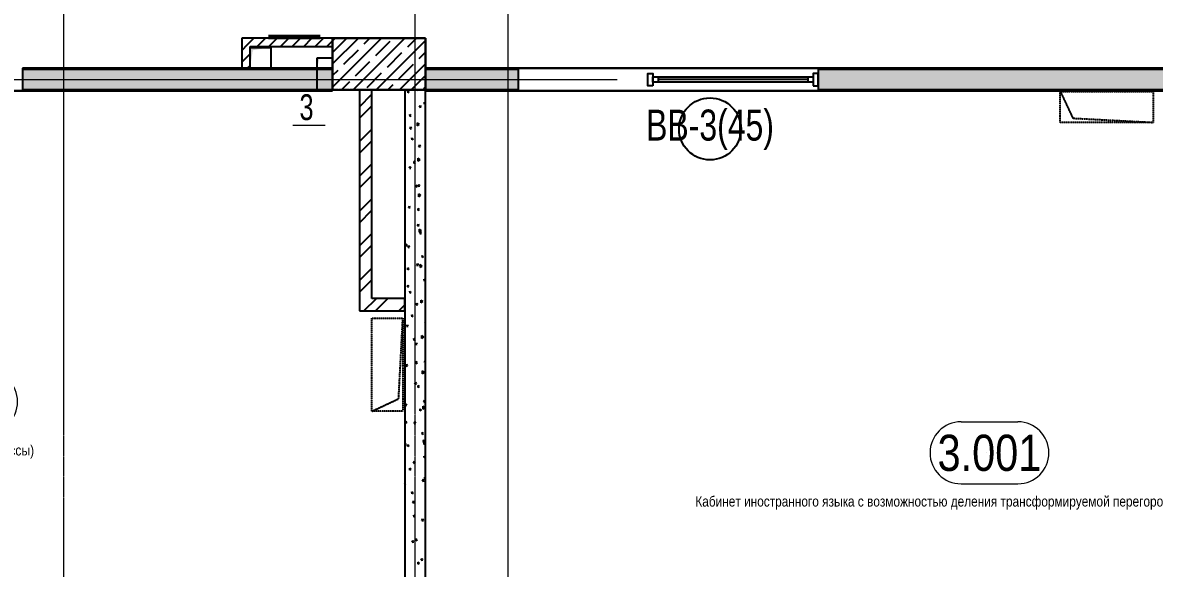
# Model space of a CAD drawing. Header units: millimetres. Extents: x -231292 to 573618, y -153144 to 564035.
# Drawn here: x 32703 to 43656, y 189635 to 194917 of the extents above; entities that cross this region are included whole.
import ezdxf
from ezdxf.enums import TextEntityAlignment as Align

# ---------------------------------------------------------------- set-up
doc = ezdxf.new("R2010")
doc.units = ezdxf.units.MM
for name, pattern in [('CENTER2', [28.575, 19.05, -3.175, 3.175, -3.175]), ('HIDDEN', [9.525, 6.35, -3.175]), ('HIDDEN2', [4.7625, 3.175, -1.5875])]:
    doc.linetypes.add(name, pattern=pattern)
doc.layers.get('0').update_dxf_attribs({"color": 250})
doc.layers.get('Defpoints').update_dxf_attribs({"color": 250})
for name, color, linetype, lineweight in [('11.10.2) люки', 30, 'Continuous', 60), ('АР_Area', 250, 'Continuous', 5), ('АР_Витраж', 250, 'Continuous', 13), ('АР_Витраж марка', 250, 'Continuous', 9), ('АР_Колонны', 250, 'Continuous', 35), ('АР_Отв. марка', 250, 'Continuous', 9), ('АР_Стены ЖБ', 250, 'Continuous', 35), ('АР_Стены кирпич', 250, 'Continuous', 20), ('АР_Стены ПЕНОблок', 250, 'Continuous', 20), ('АР_Тонкая', 250, 'Continuous', 5), ('АР_Штриховка', 250, 'Continuous', 0), ('ОВ_Отопление', 250, 'Continuous', 0), ('РД_Оси_100', 250, 'Continuous', 0), ('РД_проем_инж перемыч_фахверк', 250, 'Continuous', 18)]:
    doc.layers.add(name, color=color, linetype=linetype, lineweight=lineweight)
doc.layers.add('РД_Витраж_вн', color=250, linetype='Continuous')
doc.layers.add('РД_Проем', color=250, linetype='Continuous', lineweight=0, plot=False)
doc.styles.add('Arial0', font='arial.ttf')
doc.styles.add('Arial_09', font='ARIALN.TTF', dxfattribs={"width": 0.9})
doc.styles.add('style1', font='ARIALN.TTF')

# ---------------------------------------------------------------- blocks, each defined once
blk = doc.blocks.new('MOK-МаркаПом_овал_ареал')
for p, q in [((-2.75, 3), (2.75, 3)), ((-2.75, -3), (2.75, -3))]:
    blk.add_line(p, q)
for centre, radius, start, end in [((-2.75, 0), 3, 90, 270), ((2.75, 0), 3, 270, 90), ((-3.75, 0), 3.5, 0, 0.001)]:
    blk.add_arc(centre, radius, start, end)
at = {"color": 0, "style": 'style1'}
blk.add_attdef('АР-ПОМЕЩЕНИЕ:НОМЕР', text='', height=3.5, dxfattribs=at).set_placement((0, 0), align=Align.MIDDLE)
at = {"layer": 'Defpoints', "color": 2, "style": 'style1'}
blk.add_attdef('АР-ПОМЕЩЕНИЕ:НАИМЕНОВАНИЕ', text='', height=1, dxfattribs=at).set_placement((-0.09, -4.81), align=Align.MIDDLE)
blk = doc.blocks.new('MOK-МаркаПроема инж.')
blk.add_line((-1.33, -1.75), (1.8, -1.75))
at = {"color": 0, "style": 'Arial0', "width": 0.7}
blk.add_attdef('АР-ПРОЕМ:Коробка', text='', height=2.5, dxfattribs=at).set_placement((0, 0), align=Align.MIDDLE)
blk = doc.blocks.new('МаркаВитража1')
at = {"layer": 'Defpoints'}
blk.add_circle((0, 0), 3, dxfattribs=at)
at = {"color": 0, "linetype": 'ByBlock', "lineweight": -2, "style": 'Arial_09', "width": 0.9}
blk.add_attdef('АР-ОКНО:НАИМЕНОВАНИЕ', text='', height=3, dxfattribs=at).set_placement((0, 0), align=Align.MIDDLE)
blk = doc.blocks.new('оси_рен')
at = {"layer": 'РД_Оси_100', "color": 251, "linetype": 'CENTER2', "true_color": 0x636466}
for p, q in [((1219852.916, 135558.25), (1219852.916, 223268.25)), ((1223252.916, 135558.25), (1223252.916, 223268.25)), ((1189697.958, 143713.25), (1225207.916, 143713.25))]:
    blk.add_line(p, q, dxfattribs=at)
blk.add_lwpolyline([(1224152.916, 135913.25), (1224152.916, 223268.25)], dxfattribs=at)

msp = doc.modelspace()

# ---------------------------------------------------------------- hatches: boundary and pattern name
at = {"layer": 'АР_Штриховка', "linetype": 'Continuous', "lineweight": 25, "ltscale": 0.5, "true_color": 0x000000}
h = msp.add_hatch(dxfattribs=at)
h.set_pattern_fill('ANSI31', color=18, scale=25, angle=-360, style=0)
h.set_pattern_definition([(45, (-195344.93, 50353), (-56.1266, 56.1266), [])])
h.paths.add_polyline_path([(34903.852, 194686.253), (34823.852, 194766.253), (34823.852, 194476.253), (34903.852, 194476.253)], flags=0)
h = msp.add_hatch(dxfattribs=at)
h.set_pattern_fill('ANSI31', color=18, scale=25, style=0)
h.set_pattern_definition([(45, (-195344.93, 50353), (-56.1266, 56.1266), [])])
h.paths.add_polyline_path([(35703.243, 194686.253), (35703.243, 194766.253), (34823.852, 194766.253), (34903.852, 194686.253)], flags=0)
at = {"layer": 'АР_Штриховка', "linetype": 'Continuous', "lineweight": 25, "true_color": 0x000000}
h = msp.add_hatch(dxfattribs=at)
h.set_pattern_fill('AR-CONC', color=18, angle=-315, style=0)
h.set_pattern_definition([(95, (-195344.93, 50353), (140.09465, 117.55338), [19.05, -209.55]), (40, (-195344.93, 50353), (-160.01845, 110.17673), [15.24, -167.64058]), (145.451445, (-195333.26, 50362.8), (-19.9238, 227.7301), [16.19001, -178.09024]), (91.1842, (-195380.85, 50388.92), (221.41024, 161.95341), [28.575, -314.325]), (141.63556, (-195362.4, 50402.42), (-7.08662, 342.82676), [24.28502, -267.1356]), (36.18415, (-195380.85, 50388.92), (-7.08662, 342.82676), [22.85997, -251.45973]), (66, (-195353.91, 50397.9), (179.51998, 34.89515), [19.05, -209.55]), (11, (-195353.91, 50397.9), (-86.53993, 173.94119), [15.24, -167.64]), (116.451445, (-195338.95, 50400.81), (92.98005, 208.83634), [16.19001, -178.08994]), (82.5, (-195344.934, 50353), (-57.605469, 61.973414), [0, -165.608, 0, -170.18, 0, -168.275]), (52.5, (-195344.93, 50353), (-23.589727, 118.087), [0, -97.028, 0, -161.798, 0, -64.135]), (12.5, (-195384.986, 50312.95), (99.927863, 91.826196), [0, -63.5, 0, -198.12, 0, -262.89]), (2.5, (-195402.95, 50294.99), (86.763904, 122.722393), [0, -82.55, 0, -131.572, 0, -186.69])])
h.paths.add_polyline_path([(28802.243, 194466.253), (28802.243, 194266.253), (29803.243, 194266.253), (29803.243, 194466.253)], flags=0)
h.paths.add_polyline_path([(32703.243, 194466.253), (32703.243, 194266.253), (35703.243, 194266.253), (35703.243, 194466.253)], flags=0)
h = msp.add_hatch(dxfattribs=at)
h.set_pattern_fill('AR-CONC', color=18, angle=45, style=0)
h.set_pattern_definition([(95, (-195344.93, 50353), (140.09465, 117.55338), [19.05, -209.55]), (40, (-195344.93, 50353), (-160.01845, 110.17673), [15.24, -167.64058]), (145.451445, (-195333.26, 50362.8), (-19.9238, 227.7301), [16.19001, -178.09024]), (91.1842, (-195380.85, 50388.92), (221.41024, 161.95341), [28.575, -314.325]), (141.63556, (-195362.4, 50402.42), (-7.08662, 342.82676), [24.28502, -267.1356]), (36.18415, (-195380.85, 50388.92), (-7.08662, 342.82676), [22.85997, -251.45973]), (66, (-195353.91, 50397.9), (179.51998, 34.89515), [19.05, -209.55]), (11, (-195353.91, 50397.9), (-86.53993, 173.94119), [15.24, -167.64]), (116.451445, (-195338.95, 50400.81), (92.98005, 208.83634), [16.19001, -178.08994]), (82.5, (-195344.934, 50353), (-57.605469, 61.973414), [0, -165.608, 0, -170.18, 0, -168.275]), (52.5, (-195344.93, 50353), (-23.589727, 118.087), [0, -97.028, 0, -161.798, 0, -64.135]), (12.5, (-195384.986, 50312.95), (99.927863, 91.826196), [0, -63.5, 0, -198.12, 0, -262.89]), (2.5, (-195402.95, 50294.99), (86.763904, 122.722393), [0, -82.55, 0, -131.572, 0, -186.69])])
h.paths.add_polyline_path([(36603.243, 194466.253), (36603.243, 194266.253), (37503.243, 194266.253), (37503.243, 194466.253)], flags=0)
h.paths.add_polyline_path([(40403.243, 194466.253), (40403.243, 194266.253), (46403.243, 194266.253), (46403.243, 194466.253)], flags=0)
h.paths.add_polyline_path([(49303.243, 194466.253), (49303.243, 194266.253), (53853.243, 194266.253), (53853.243, 194466.253)], flags=0)
h = msp.add_hatch(dxfattribs=at)
h.set_pattern_fill('ANSI32', color=18, scale=25, style=0)
h.set_pattern_definition([(45, (-195344.93, 50353), (-168.3798, 168.3798), []), (45, (-195232.68, 50353), (-168.3798, 168.3798), [])])
h.paths.add_polyline_path([(35963.243, 192126.783), (36083.243, 192246.783), (36083.243, 194266.253), (35963.243, 194266.253)], flags=0)
h = msp.add_hatch(dxfattribs=at)
h.set_pattern_fill('ANSI32', color=18, scale=25, style=0)
h.set_pattern_definition([(45, (-195344.93, 50353), (-168.3798, 168.3798), []), (45, (-195232.68, 50353), (-168.3798, 168.3798), [])])
h.paths.add_polyline_path([(36083.243, 192246.783), (35963.243, 192126.783), (36403.243, 192126.783), (36403.243, 192246.783)], flags=0)
at = {"layer": 'ОВ_Отопление', "linetype": 'Continuous', "lineweight": 25, "true_color": 0x000000}
for points in [[(35703.243, 194256.253), (35703.243, 194476.253), (35628.243, 194366.253)], [(35553.243, 194256.253), (35703.243, 194256.253), (35628.243, 194366.253)]]:
    msp.add_hatch(color=18, dxfattribs=at).paths.add_polyline_path(points, flags=0)

# ---------------------------------------------------------------- linework, layer by layer
at = {"color": 18, "linetype": 'Continuous', "lineweight": 25, "true_color": 0x000000}
for p, q in [((34903.852, 194477.222), (34903.852, 194677.222)), ((34903.852, 194677.222), (35103.852, 194677.222)), ((34903.852, 194477.222), (34903.852, 194677.222)), ((34903.852, 194677.222), (35103.852, 194677.222)), ((35103.852, 194677.222), (35103.852, 194477.222)), ((35103.852, 194677.222), (35103.852, 194477.222)), ((35553.243, 194476.253), (35553.243, 194576.253)), ((35553.243, 194576.253), (35703.243, 194576.253)), ((35553.243, 194476.253), (35553.243, 194576.253)), ((35553.243, 194576.253), (35703.243, 194576.253)), ((35703.243, 194576.253), (35703.243, 194476.253)), ((35703.243, 194576.253), (35703.243, 194476.253)), ((35103.852, 194477.222), (34903.852, 194477.222)), ((35103.852, 194477.222), (34903.852, 194477.222)), ((35703.243, 194476.253), (35553.243, 194476.253)), ((35703.243, 194476.253), (35553.243, 194476.253))]:
    msp.add_line(p, q, dxfattribs=at)
at = {"color": 18, "linetype": 'HIDDEN', "lineweight": 25, "ltscale": 0.07, "true_color": 0x000000}
for p, q in [((42745.743, 193951.253), (42745.743, 194251.253)), ((42745.743, 194251.253), (43645.743, 194251.253)), ((42745.743, 194251.253), (42866.927, 193992.226)), ((42745.743, 193951.253), (42745.743, 194251.253)), ((42745.743, 194251.253), (43645.743, 194251.253)), ((42745.743, 194251.253), (42866.927, 193992.226)), ((43645.743, 194251.253), (43645.743, 193951.253)), ((43645.743, 194251.253), (43645.743, 193951.253)), ((42866.927, 193992.226), (43645.743, 193951.253)), ((42866.927, 193992.226), (43645.743, 193951.253)), ((43645.743, 193951.253), (42745.743, 193951.253)), ((43645.743, 193951.253), (42745.743, 193951.253)), ((36083.243, 191156.253), (36083.243, 192056.253)), ((36083.243, 192056.253), (36383.243, 192056.253)), ((36083.243, 191156.253), (36083.243, 192056.253)), ((36083.243, 192056.253), (36383.243, 192056.253)), ((36342.27, 191277.437), (36383.243, 192056.253)), ((36342.27, 191277.437), (36383.243, 192056.253)), ((36383.243, 192056.253), (36383.243, 191156.253)), ((36383.243, 192056.253), (36383.243, 191156.253)), ((36083.243, 191156.253), (36342.27, 191277.437)), ((36083.243, 191156.253), (36342.27, 191277.437)), ((36383.243, 191156.253), (36083.243, 191156.253)), ((36383.243, 191156.253), (36083.243, 191156.253))]:
    msp.add_line(p, q, dxfattribs=at)
at = {"color": 18, "linetype": 'Continuous', "lineweight": 25, "true_color": 0x000000}
for points in [[(34903.852, 194477.222), (34903.852, 194677.222), (34930.782, 194649.907), (35103.852, 194677.222)], [(34903.852, 194477.222), (34903.852, 194677.222), (34930.782, 194649.907), (35103.852, 194677.222)], [(35553.243, 194476.253), (35553.243, 194576.253), (35573.44, 194562.595), (35703.243, 194576.253)], [(35553.243, 194476.253), (35553.243, 194576.253), (35573.44, 194562.595), (35703.243, 194576.253)]]:
    msp.add_solid(points, dxfattribs=at)
at = {"layer": '11.10.2) люки'}
msp.add_lwpolyline([(35081.53, 194779.007), (35581.531, 194779.007)], dxfattribs=at)
at = {"layer": 'АР_Витраж', "color": 18, "linetype": 'Continuous', "lineweight": 25, "true_color": 0x000000}
for p, q in [((40403.243, 194476.253), (38753.243, 194476.253)), ((38853.243, 194391.253), (38853.243, 194341.253)), ((40303.243, 194366.253), (38853.243, 194366.253)), ((40303.243, 194391.253), (40303.243, 194341.253)), ((40403.243, 194256.253), (38753.243, 194256.253))]:
    msp.add_line(p, q, dxfattribs=at)
for points in [[(38803.243, 194306.253), (38753.243, 194306.253), (38753.243, 194426.253), (38803.243, 194426.253)], [(40353.243, 194306.253), (40403.243, 194306.253), (40403.243, 194426.253), (40353.243, 194426.253)], [(40353.243, 194391.253), (40353.243, 194341.253), (38803.243, 194341.253), (38803.243, 194391.253)]]:
    msp.add_lwpolyline(points, close=True, dxfattribs=at)
at = {"layer": 'АР_Колонны', "color": 18, "linetype": 'HIDDEN2', "lineweight": 25, "true_color": 0x000000}
for p, q in [((35703.243, 194766.253), (36603.243, 194766.253)), ((35703.243, 194266.253), (35703.243, 194766.253)), ((36603.243, 194766.253), (36603.243, 194266.253)), ((36603.243, 194266.253), (35703.243, 194266.253))]:
    msp.add_line(p, q, dxfattribs=at)
at = {"layer": 'АР_Колонны', "color": 18, "linetype": 'Continuous', "lineweight": 25, "true_color": 0x000000}
for p, q in [((35703.243, 194766.253), (35703.243, 194266.253)), ((36603.243, 194766.253), (35703.243, 194766.253)), ((36603.243, 194766.253), (35703.243, 194766.253)), ((35703.243, 194766.253), (35703.243, 194266.253)), ((36603.243, 194266.253), (36603.243, 194766.253)), ((36603.243, 194266.253), (36603.243, 194766.253)), ((35703.243, 194266.253), (36603.243, 194266.253)), ((35703.243, 194266.253), (36603.243, 194266.253))]:
    msp.add_line(p, q, dxfattribs=at)
at = {"layer": 'АР_Стены ЖБ', "color": 18, "linetype": 'Continuous', "lineweight": 25, "true_color": 0x000000}
for p, q in [((36603.243, 194766.253), (35703.243, 194766.253)), ((35703.243, 194766.253), (35703.243, 194266.253)), ((36603.243, 194266.253), (36603.243, 194766.253)), ((35703.243, 194266.253), (36603.243, 194266.253))]:
    msp.add_line(p, q, dxfattribs=at)
at = {"layer": 'АР_Стены кирпич', "color": 18, "linetype": 'Continuous', "lineweight": 25, "true_color": 0x000000}
for p, q in [((36083.243, 194266.253), (35963.243, 194266.253)), ((35963.243, 194266.253), (35963.243, 192126.783)), ((36083.243, 192246.783), (36083.243, 194266.253)), ((36403.243, 192246.783), (36083.243, 192246.783)), ((36403.243, 192126.783), (36403.243, 192246.783)), ((35963.243, 192126.783), (36403.243, 192126.783))]:
    msp.add_line(p, q, dxfattribs=at)
at = {"layer": 'АР_Стены ПЕНОблок', "color": 18, "linetype": 'Continuous', "lineweight": 25, "true_color": 0x000000}
for p, q in [((34823.852, 194766.253), (34823.852, 194476.253)), ((35703.243, 194766.253), (34823.852, 194766.253)), ((35703.243, 194686.253), (35703.243, 194766.253)), ((34903.852, 194476.253), (34903.852, 194686.253)), ((34903.852, 194686.253), (35703.243, 194686.253)), ((32703.243, 194466.253), (32703.243, 194266.253)), ((35703.243, 194466.253), (32703.243, 194466.253)), ((34823.852, 194476.253), (34903.852, 194476.253)), ((35703.243, 194266.253), (35703.243, 194466.253)), ((36603.243, 194466.253), (36603.243, 194266.253)), ((37503.243, 194466.253), (36603.243, 194466.253)), ((37503.243, 194266.253), (37503.243, 194466.253)), ((40403.243, 194466.253), (40403.243, 194266.253)), ((46403.243, 194466.253), (40403.243, 194466.253)), ((32703.243, 194266.253), (35703.243, 194266.253)), ((36603.243, 194266.253), (36403.243, 194266.253)), ((36403.243, 194266.253), (36403.243, 192246.783)), ((36603.243, 194266.253), (37503.243, 194266.253)), ((36603.243, 192246.783), (36603.243, 194266.253)), ((40403.243, 194266.253), (46403.243, 194266.253)), ((36403.243, 192246.783), (36403.243, 186966.253)), ((36603.243, 186966.253), (36603.243, 192246.783))]:
    msp.add_line(p, q, dxfattribs=at)
at = {"layer": 'АР_Тонкая', "color": 18, "linetype": 'Continuous', "lineweight": 25, "true_color": 0x000000}
for p, q in [((32703.243, 194476.253), (32703.243, 194466.253)), ((35703.243, 194476.253), (32703.243, 194476.253)), ((32703.243, 194466.253), (35703.243, 194466.253)), ((35703.243, 194466.253), (35703.243, 194476.253)), ((36603.243, 194476.253), (36603.243, 194466.253)), ((37503.243, 194476.253), (36603.243, 194476.253)), ((36603.243, 194466.253), (37503.243, 194466.253)), ((37503.243, 194466.253), (37503.243, 194476.253)), ((40403.243, 194476.253), (40403.243, 194466.253)), ((46403.243, 194476.253), (40403.243, 194476.253)), ((40403.243, 194466.253), (46403.243, 194466.253)), ((32703.243, 194266.253), (32703.243, 194256.253)), ((35703.243, 194266.253), (32703.243, 194266.253)), ((32703.243, 194256.253), (35703.243, 194256.253)), ((35703.243, 194256.253), (35703.243, 194266.253)), ((36603.243, 194266.253), (36603.243, 194256.253)), ((37503.243, 194266.253), (36603.243, 194266.253)), ((36603.243, 194256.253), (37503.243, 194256.253)), ((37503.243, 194256.253), (37503.243, 194266.253)), ((40403.243, 194266.253), (40403.243, 194256.253)), ((46403.243, 194266.253), (40403.243, 194266.253)), ((40403.243, 194256.253), (46403.243, 194256.253))]:
    msp.add_line(p, q, dxfattribs=at)
at = {"layer": 'АР_Штриховка', "color": 18, "linetype": 'Continuous', "lineweight": 25, "true_color": 0x000000}
for p, q in [((35703.243, 194741.708), (35727.788, 194766.253)), ((35703.243, 194517.201), (35952.295, 194766.253)), ((35703.243, 194292.695), (36176.801, 194766.253)), ((35703.243, 194629.454), (35840.041, 194766.253)), ((35901.307, 194266.253), (36401.307, 194766.253)), ((36008.914, 194710.62), (36064.548, 194766.253)), ((36429.864, 194682.556), (36513.561, 194766.253)), ((35812.471, 194514.176), (35952.788, 194654.493)), ((36121.168, 194598.366), (36261.484, 194738.683)), ((36125.814, 194266.253), (36603.243, 194743.682)), ((35924.725, 194401.923), (36065.041, 194542.24)), ((36233.421, 194486.113), (36373.737, 194626.43)), ((36542.117, 194570.303), (36603.243, 194631.429)), ((35703.243, 194404.948), (35756.345, 194458.05)), ((36036.978, 194289.67), (36177.294, 194429.987)), ((36345.674, 194373.86), (36485.991, 194514.176)), ((36350.32, 194266.253), (36603.243, 194519.176)), ((35789.054, 194266.253), (35868.598, 194345.797)), ((36238.067, 194266.253), (36289.547, 194317.733)), ((36462.574, 194266.253), (36598.244, 194401.923)), ((36444.261, 194246.143), (36430.926, 194255.324)), ((36433.1, 194237.112), (36431.44, 194256.089)), ((36433.107, 194237.103), (36444.782, 194246.899)), ((36516.918, 194261.182), (36523.851, 194266.253)), ((36517.259, 194261.059), (36517.152, 194266.253)), ((36574.827, 194266.253), (36603.243, 194294.669)), ((36545.203, 194099.002), (36552.951, 194116.406)), ((36545.232, 194098.925), (36560.192, 194101.833)), ((36560.176, 194101.827), (36552.965, 194116.322)), ((36603.243, 194136.679), (36590.944, 194145.147)), ((36593.119, 194126.935), (36591.458, 194145.912)), ((36593.126, 194126.927), (36603.243, 194135.416)), ((36464.185, 194018.413), (36450.85, 194027.594)), ((36453.024, 194009.381), (36451.364, 194028.359)), ((36453.031, 194009.373), (36464.705, 194019.169)), ((36452.223, 193890.166), (36459.971, 193907.569)), ((36452.252, 193890.089), (36467.212, 193892.997)), ((36467.196, 193892.991), (36459.985, 193907.486)), ((36542.666, 193931.564), (36523.624, 193946.636)), ((36524.346, 193918.233), (36523.755, 193946.801)), ((36524.005, 193918.355), (36542.456, 193931.851)), ((36484.109, 193790.683), (36470.774, 193799.864)), ((36472.948, 193781.651), (36471.287, 193800.629)), ((36472.955, 193781.643), (36484.629, 193791.439)), ((36538.763, 193716.225), (36546.511, 193733.628)), ((36538.792, 193716.148), (36553.752, 193719.056)), ((36553.736, 193719.049), (36546.525, 193733.544)), ((36504.032, 193562.953), (36490.698, 193572.134)), ((36492.871, 193553.921), (36491.211, 193572.899)), ((36492.878, 193553.913), (36504.553, 193563.709)), ((36549.752, 193588.737), (36530.711, 193603.81)), ((36531.432, 193575.406), (36530.842, 193603.975)), ((36531.091, 193575.528), (36549.542, 193589.024)), ((36445.783, 193507.388), (36453.531, 193524.791)), ((36445.812, 193507.311), (36460.772, 193510.219)), ((36460.756, 193510.213), (36453.545, 193524.708)), ((36523.956, 193335.222), (36510.621, 193344.404)), ((36512.795, 193326.191), (36511.135, 193345.169)), ((36512.802, 193326.183), (36524.477, 193335.979)), ((36532.323, 193333.447), (36540.071, 193350.85)), ((36532.352, 193333.37), (36547.312, 193336.278)), ((36547.296, 193336.272), (36540.085, 193350.767)), ((36556.839, 193245.91), (36537.798, 193260.983)), ((36538.519, 193232.579), (36537.928, 193261.148)), ((36538.178, 193232.701), (36556.629, 193246.198)), ((36439.343, 193124.61), (36447.091, 193142.013)), ((36439.372, 193124.534), (36454.332, 193127.442)), ((36454.316, 193127.435), (36447.104, 193141.931)), ((36543.88, 193107.492), (36530.545, 193116.674)), ((36532.719, 193098.461), (36531.059, 193117.439)), ((36532.726, 193098.453), (36544.401, 193108.249)), ((36403.243, 192989.804), (36404.306, 192990.695)), ((36403.786, 192989.939), (36403.243, 192990.313)), ((36525.883, 192950.669), (36533.631, 192968.072)), ((36525.912, 192950.593), (36540.872, 192953.501)), ((36540.856, 192953.494), (36533.644, 192967.989)), ((36563.926, 192903.083), (36544.884, 192918.156)), ((36545.605, 192889.752), (36545.015, 192918.321)), ((36545.265, 192889.875), (36563.715, 192903.371)), ((36563.804, 192879.762), (36550.469, 192888.944)), ((36552.643, 192870.731), (36550.983, 192889.708)), ((36552.65, 192870.723), (36564.324, 192880.519)), ((36423.709, 192762.209), (36410.375, 192771.391)), ((36412.548, 192753.178), (36410.888, 192772.155)), ((36412.555, 192753.169), (36424.23, 192762.965)), ((36432.903, 192741.832), (36440.651, 192759.236)), ((36432.932, 192741.756), (36447.892, 192744.664)), ((36447.876, 192744.658), (36440.664, 192759.153)), ((36519.443, 192567.891), (36527.191, 192585.294)), ((36519.471, 192567.815), (36534.431, 192570.723)), ((36534.416, 192570.717), (36527.204, 192585.212)), ((36571.012, 192560.257), (36551.971, 192575.329)), ((36552.692, 192546.926), (36552.101, 192575.494)), ((36552.351, 192547.048), (36570.802, 192560.544)), ((36583.728, 192652.032), (36570.393, 192661.214)), ((36572.567, 192643.001), (36570.906, 192661.978)), ((36572.574, 192642.993), (36584.248, 192652.789)), ((36443.633, 192534.479), (36430.298, 192543.661)), ((36432.472, 192525.447), (36430.812, 192544.425)), ((36432.479, 192525.439), (36444.154, 192535.235)), ((36426.463, 192359.055), (36434.211, 192376.458)), ((36426.491, 192358.979), (36441.451, 192361.887)), ((36441.436, 192361.88), (36434.224, 192376.375)), ((36603.243, 192424.583), (36590.317, 192433.483)), ((36592.491, 192415.271), (36590.83, 192434.248)), ((36592.497, 192415.262), (36603.243, 192424.279)), ((36463.557, 192306.749), (36450.222, 192315.931)), ((36452.396, 192297.717), (36450.736, 192316.695)), ((36452.403, 192297.709), (36464.077, 192307.505)), ((36578.099, 192217.43), (36559.057, 192232.503)), ((36559.779, 192204.099), (36559.188, 192232.668)), ((36513.003, 192185.113), (36520.751, 192202.516)), ((36513.031, 192185.038), (36527.991, 192187.946)), ((36527.976, 192187.939), (36520.764, 192202.434)), ((36559.438, 192204.221), (36577.889, 192217.717)), ((36483.481, 192079.019), (36470.146, 192088.2)), ((36472.32, 192069.987), (36470.659, 192088.965)), ((36472.327, 192069.979), (36484.001, 192079.775)), ((36599.543, 192011.172), (36603.243, 192019.483)), ((36599.571, 192011.096), (36603.243, 192011.81)), ((36420.023, 191976.277), (36427.771, 191993.68)), ((36420.051, 191976.201), (36435.011, 191979.109)), ((36434.996, 191979.103), (36427.784, 191993.598)), ((36503.405, 191851.289), (36490.07, 191860.47)), ((36492.243, 191842.257), (36490.583, 191861.235)), ((36492.25, 191842.249), (36503.925, 191852.045)), ((36506.563, 191802.335), (36514.311, 191819.739)), ((36506.591, 191802.26), (36521.551, 191805.168)), ((36521.536, 191805.162), (36514.324, 191819.657)), ((36585.185, 191874.603), (36566.144, 191889.676)), ((36566.865, 191861.272), (36566.275, 191889.841)), ((36566.524, 191861.394), (36584.975, 191874.891)), ((36413.583, 191593.499), (36421.331, 191610.902)), ((36413.611, 191593.424), (36428.571, 191596.332)), ((36428.556, 191596.325), (36421.344, 191610.82)), ((36523.328, 191623.559), (36509.994, 191632.74)), ((36512.167, 191614.527), (36510.507, 191633.504)), ((36512.174, 191614.519), (36523.849, 191624.315)), ((36593.103, 191628.394), (36600.851, 191645.797)), ((36593.131, 191628.319), (36603.243, 191630.284)), ((36603.243, 191640.934), (36600.864, 191645.716)), ((36592.272, 191531.776), (36573.231, 191546.849)), ((36573.952, 191518.445), (36573.361, 191547.014)), ((36573.611, 191518.568), (36592.062, 191532.064)), ((36500.123, 191419.558), (36507.871, 191436.961)), ((36500.151, 191419.483), (36515.111, 191422.39)), ((36515.095, 191422.384), (36507.884, 191436.879)), ((36543.252, 191395.829), (36529.917, 191405.01)), ((36532.091, 191386.797), (36530.431, 191405.774)), ((36532.098, 191386.789), (36543.772, 191396.585)), ((36403.243, 191278.666), (36403.678, 191279.031)), ((36586.663, 191245.616), (36594.411, 191263.019)), ((36586.691, 191245.541), (36601.651, 191248.449)), ((36601.635, 191248.443), (36594.424, 191262.938)), ((36407.143, 191210.721), (36414.891, 191228.124)), ((36407.171, 191210.646), (36422.131, 191213.554)), ((36422.115, 191213.548), (36414.904, 191228.043)), ((36563.176, 191168.099), (36549.841, 191177.28)), ((36552.015, 191159.067), (36550.355, 191178.044)), ((36552.022, 191159.059), (36563.696, 191168.855)), ((36599.359, 191188.95), (36580.317, 191204.022)), ((36581.039, 191175.618), (36580.448, 191204.187)), ((36580.698, 191175.741), (36599.148, 191189.237)), ((36423.082, 191050.546), (36409.747, 191059.727)), ((36411.92, 191041.513), (36410.26, 191060.491)), ((36411.927, 191041.505), (36423.602, 191051.301)), ((36493.683, 191036.78), (36501.431, 191054.183)), ((36493.711, 191036.705), (36508.671, 191039.613)), ((36508.655, 191039.607), (36501.444, 191054.102)), ((36583.1, 190940.368), (36569.765, 190949.55)), ((36571.939, 190931.337), (36570.278, 190950.314)), ((36571.946, 190931.328), (36583.62, 190941.125)), ((36403.243, 190833.649), (36408.451, 190845.346)), ((36403.243, 190828.357), (36415.691, 190830.777)), ((36415.675, 190830.77), (36408.464, 190845.265)), ((36443.006, 190822.816), (36429.671, 190831.997)), ((36431.844, 190813.783), (36430.184, 190832.761)), ((36431.851, 190813.775), (36443.525, 190823.571)), ((36580.223, 190862.838), (36587.971, 190880.242)), ((36580.251, 190862.764), (36595.211, 190865.672)), ((36603.243, 190848.658), (36587.404, 190861.196)), ((36588.125, 190832.792), (36587.535, 190861.361)), ((36587.784, 190832.914), (36603.243, 190844.222)), ((36595.195, 190865.665), (36587.984, 190880.16)), ((36603.024, 190712.638), (36589.689, 190721.82)), ((36591.862, 190703.607), (36590.202, 190722.584)), ((36591.869, 190703.598), (36603.243, 190713.142)), ((36462.929, 190595.085), (36449.594, 190604.267)), ((36451.768, 190586.053), (36450.108, 190605.031)), ((36451.775, 190586.045), (36463.449, 190595.841)), ((36487.243, 190654.002), (36494.991, 190671.405)), ((36487.271, 190653.927), (36502.231, 190656.835)), ((36502.215, 190656.829), (36495.004, 190671.324)), ((36573.783, 190480.061), (36581.531, 190497.464)), ((36573.811, 190479.986), (36588.771, 190482.894)), ((36588.755, 190482.888), (36581.543, 190497.383)), ((36603.243, 190511.441), (36594.491, 190518.369)), ((36595.212, 190489.965), (36594.621, 190518.534)), ((36594.871, 190490.087), (36603.243, 190496.211)), ((36409.235, 190447.993), (36403.243, 190460.037)), ((36403.243, 190446.831), (36409.251, 190447.999)), ((36482.853, 190367.355), (36469.518, 190376.537)), ((36471.692, 190358.323), (36470.031, 190377.301)), ((36471.699, 190358.315), (36483.373, 190368.111)), ((36480.803, 190271.224), (36488.551, 190288.627)), ((36480.831, 190271.15), (36495.791, 190274.058)), ((36495.775, 190274.051), (36488.563, 190288.547)), ((36502.777, 190139.625), (36489.442, 190148.807)), ((36491.615, 190130.593), (36489.955, 190149.57)), ((36603.243, 190174.223), (36601.577, 190175.542)), ((36602.298, 190147.138), (36601.708, 190175.707)), ((36601.957, 190147.261), (36603.243, 190148.201)), ((36491.622, 190130.585), (36503.297, 190140.381)), ((36567.343, 190097.283), (36575.091, 190114.686)), ((36567.371, 190097.209), (36582.331, 190100.117)), ((36582.315, 190100.11), (36575.103, 190114.605)), ((36474.363, 189888.446), (36482.111, 189905.849)), ((36474.391, 189888.372), (36489.351, 189891.28)), ((36489.335, 189891.274), (36482.123, 189905.769)), ((36522.701, 189911.895), (36509.366, 189921.077)), ((36511.539, 189902.863), (36509.879, 189921.84)), ((36511.546, 189902.855), (36523.221, 189912.651)), ((36560.903, 189714.505), (36568.651, 189731.908)), ((36560.93, 189714.431), (36575.89, 189717.339)), ((36575.875, 189717.333), (36568.663, 189731.828)), ((36406.295, 189655.689), (36403.243, 189658.105)), ((36403.243, 189653.898), (36406.085, 189655.976)), ((36542.625, 189684.165), (36529.29, 189693.347)), ((36531.463, 189675.133), (36529.803, 189694.11)), ((36531.47, 189675.125), (36543.144, 189684.921))]:
    msp.add_line(p, q, dxfattribs=at)
at = {"layer": 'ОВ_Отопление', "color": 18, "linetype": 'Continuous', "lineweight": 25, "true_color": 0x000000}
for p, q in [((35703.243, 194476.253), (35553.243, 194476.253)), ((35553.243, 194256.253), (35553.243, 194476.253)), ((35703.243, 194256.253), (35703.243, 194476.253)), ((35703.243, 194256.253), (35553.243, 194256.253))]:
    msp.add_line(p, q, dxfattribs=at)
at = {"layer": 'РД_Витраж_вн', "color": 18, "linetype": 'Continuous', "lineweight": 25, "true_color": 0x000000}
for p, q in [((37503.243, 194476.253), (40403.243, 194476.253)), ((29803.243, 194256.253), (32703.243, 194256.253)), ((37503.243, 194256.253), (40403.243, 194256.253))]:
    msp.add_line(p, q, dxfattribs=at)
at = {"layer": 'РД_Проем', "color": 18, "linetype": 'Continuous', "lineweight": 25, "true_color": 0x000000}
for p, q in [((37503.243, 194476.253), (40403.243, 194476.253)), ((29803.243, 194256.253), (32703.243, 194256.253)), ((37503.243, 194256.253), (40403.243, 194256.253))]:
    msp.add_line(p, q, dxfattribs=at)
at = {"layer": 'РД_проем_инж перемыч_фахверк', "color": 18, "linetype": 'Continuous', "lineweight": 25, "true_color": 0x000000}
for p, q in [((40403.243, 194476.253), (37503.243, 194476.253)), ((32703.243, 194256.253), (29803.243, 194256.253)), ((40403.243, 194256.253), (37503.243, 194256.253))]:
    msp.add_line(p, q, dxfattribs=at)

# ---------------------------------------------------------------- block references
at = {"rotation": 359.999868838025}
msp.add_blockref('оси_рен', (-1186750.035, 50655.808), dxfattribs=at)
at = {"layer": 'АР_Area', "color": 18, "linetype": 'Continuous', "lineweight": 15, "true_color": 0x000000, "xscale": 100, "yscale": 100, "zscale": 100}
for p, values in [((32079.483, 191248.022), {'АР-ПОМЕЩЕНИЕ:НОМЕР': '3.002', 'АР-ПОМЕЩЕНИЕ:НАИМЕНОВАНИЕ': 'Учебный класс (2-4 классы)'}), ((42059.987, 190753.798), {'АР-ПОМЕЩЕНИЕ:НОМЕР': '3.001', 'АР-ПОМЕЩЕНИЕ:НАИМЕНОВАНИЕ': 'Кабинет иностранного языка с возможностью деления трансформируемой перегородкой на 2 помещения'})]:
    msp.add_blockref('MOK-МаркаПом_овал_ареал', p, dxfattribs=at).add_auto_attribs(values)
at = {"layer": 'АР_Витраж марка', "color": 18, "linetype": 'Continuous', "lineweight": 25, "true_color": 0x000000, "xscale": 100, "yscale": 100, "zscale": 100}
msp.add_blockref('МаркаВитража1', (39355.851, 193888.422), dxfattribs=at).add_auto_attribs({'АР-ОКНО:НАИМЕНОВАНИЕ': 'ВВ-3(45)'})
at = {"layer": 'АР_Отв. марка', "color": 18, "linetype": 'Continuous', "lineweight": 25, "true_color": 0x000000, "xscale": 100, "yscale": 100, "zscale": 100}
msp.add_blockref('MOK-МаркаПроема инж.', (35450.598, 194098.82, 580), dxfattribs=at).add_auto_attribs({'АР-ПРОЕМ:Коробка': '3'})

doc.saveas('drawing.dxf')
